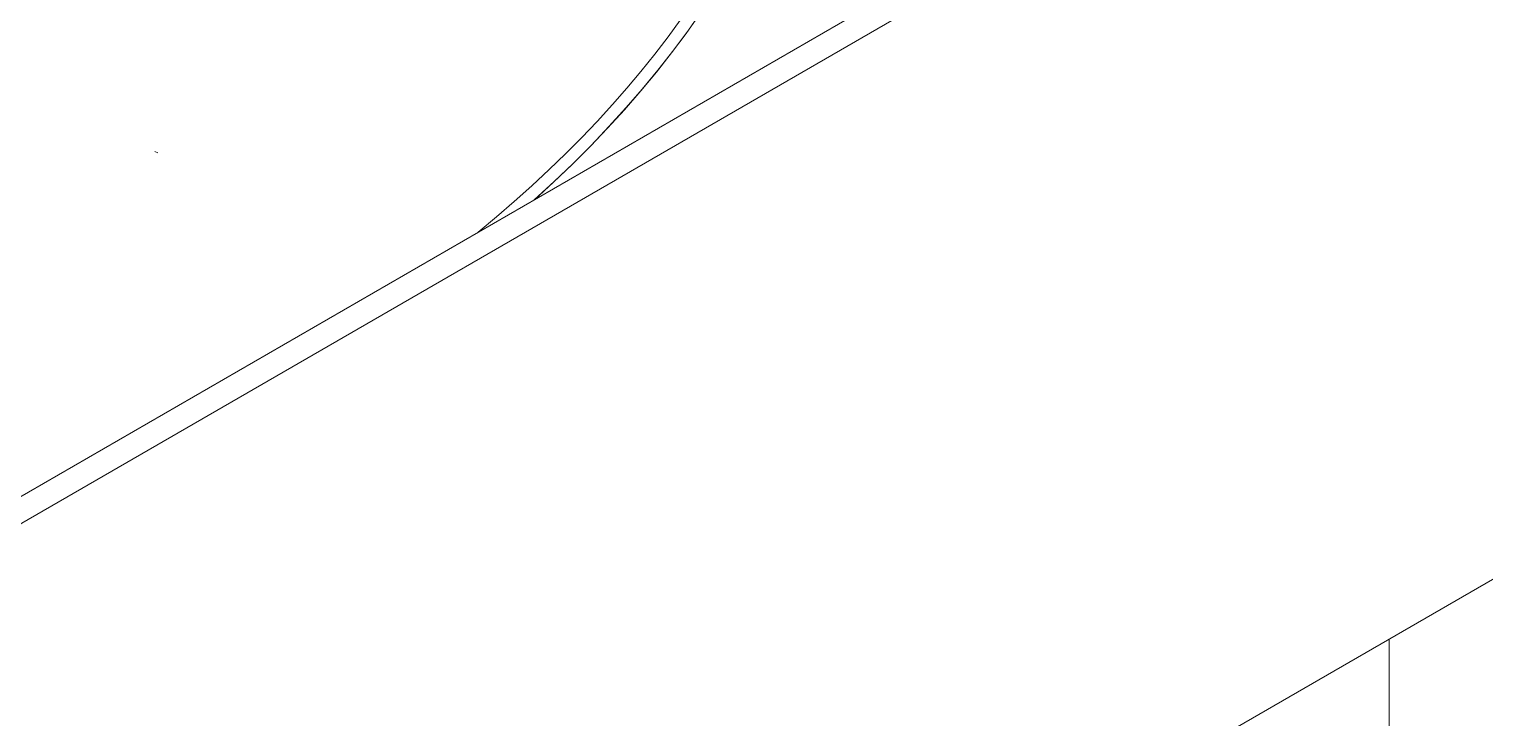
# Model space of a CAD drawing. Header units: millimetres. Extents: x 8434 to 10928, y 788 to 2545.
# Drawn here: x 10759.8 to 10871.3, y 2047.3 to 2100 of the extents above; entities that cross this region are included whole.
import ezdxf

# ---------------------------------------------------------------- set-up
doc = ezdxf.new("R2010")
doc.units = ezdxf.units.MM
doc.layers.add('ZANO_R', color=7, linetype='Continuous', lineweight=0)

msp = doc.modelspace()

# ---------------------------------------------------------------- linework, layer by layer
at = {"layer": 'ZANO_R'}
for p, q in [((10712.72, 2037.43), (10880.88, 2134.52)), ((10882.69, 2133.48), (10714.52, 2036.39)), ((10808.76, 2099.44), (10809.69, 2100.72)), ((10811.2, 2101.19), (10810.14, 2099.69)), ((10810.18, 2099.76), (10811.21, 2101.21)), ((10810.14, 2099.69), (10809.02, 2098.21)), ((10809.1, 2098.31), (10810.18, 2099.76)), ((10807.74, 2098.1), (10808.76, 2099.44)), ((10806.68, 2096.79), (10807.74, 2098.1)), ((10809.02, 2098.21), (10807.86, 2096.74)), ((10807.96, 2096.87), (10809.1, 2098.31)), ((10805.6, 2095.5), (10806.68, 2096.79)), ((10807.86, 2096.74), (10806.66, 2095.29)), ((10806.77, 2095.43), (10807.96, 2096.87)), ((10804.49, 2094.24), (10805.6, 2095.5)), ((10806.66, 2095.29), (10805.41, 2093.85)), ((10805.53, 2093.99), (10806.77, 2095.43)), ((10803.32, 2092.96), (10804.49, 2094.24)), ((10804.23, 2092.57), (10805.53, 2093.99)), ((10802.13, 2091.7), (10803.32, 2092.96)), ((10805.41, 2093.85), (10804.11, 2092.44)), ((10804.11, 2092.44), (10802.78, 2091.04)), ((10802.88, 2091.15), (10804.23, 2092.57)), ((10769.45, 2090.66), (10769.68, 2090.55)), ((10800.9, 2090.47), (10802.13, 2091.7)), ((10802.78, 2091.04), (10801.4, 2089.66)), ((10801.48, 2089.74), (10802.88, 2091.15)), ((10799.66, 2089.27), (10800.9, 2090.47)), ((10801.4, 2089.66), (10799.98, 2088.3)), ((10800.02, 2088.35), (10801.48, 2089.74)), ((10798.33, 2088.03), (10799.66, 2089.27)), ((10796.98, 2086.82), (10798.33, 2088.03)), ((10798.51, 2086.96), (10800.02, 2088.35)), ((10799.98, 2088.3), (10798.52, 2086.96)), ((10795.61, 2085.64), (10796.98, 2086.82)), ((10794.22, 2084.48), (10795.61, 2085.64)), ((10714.52, 1967.04), (10882.69, 2064.13)), ((10863.99, 2053.34), (10863.99, 1601.22))]:
    msp.add_line(p, q, dxfattribs=at)

doc.saveas('drawing.dxf')
